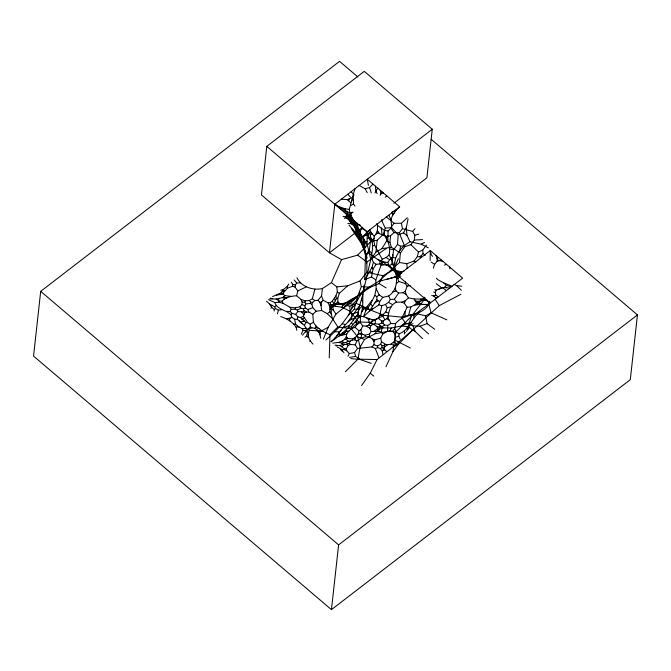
<?xml version="1.0" encoding="UTF-8"?>
<svg xmlns="http://www.w3.org/2000/svg" width="671" height="671" viewBox="0 0 671 671"><rect width="100%" height="100%" fill="white"/><g stroke="black" fill="none" stroke-linecap="round" stroke-linejoin="round"><path stroke-width="1.01" d="M274.187 311.076L274.196 309.365L271.696 307.41L269.406 303.837L266.504 301.245M329.235 357.928L329.998 334.737C323.623 332.011 316.964 328.513 313.407 322.265L312.812 314.288L308.928 312.057L307.729 309.549L305.322 307.947L303.384 308.861L300.994 308.232L297.261 310.061L295.307 309.247L295.315 307.88L299.996 306.79L301.883 304.584L302.101 302.076L301.086 299.492L296.632 295.76C291.491 296.087 285.787 297.06 282.172 301.103L279.413 301.111L276.108 299.04L269.549 298.897M296.959 277.802C301.539 286.962 312.761 290.61 322.374 288.572L331.415 282.659L336.85 286.869L347.737 285.771L360.033 280.956L366.836 272.275L366.878 262.034L357.635 255.156L341.539 259.627L329.444 252.808L261.447 194.925L266.806 146.362L364.252 71.361L432.258 129.243L426.89 177.807L393.86 203.229M404.982 316.905L405.066 311.587L407.104 307.209L404.361 303.284L401.543 302.193L396.502 302.143C390.413 304.424 388.836 311.419 387.913 317.165L390.95 323.481L395.58 323.674C403.959 312.971 418.998 316.888 427.586 306.202M395.58 323.674L394.707 328.731L392.619 331.273L387.578 331.323L382.747 334.041L380.692 338.15L374.963 339.786L372.455 339.056L369.36 336.85L369.528 334.049L371.138 331.549L369.947 328.32L370.92 325.687L372.699 324.378L375.24 323.682L375.324 319.455L378.142 318.096L379.761 315.664L381.791 305.691L385.406 304.466L388.543 302.403L390.321 299.467L394.389 299.224L398.675 293.034L402.835 292.724L405.334 291.18L407.154 286.148L405.351 283.607L398.75 281.443C395.085 272.762 394.137 263.175 389.029 255.055C390.858 248.245 388.425 241.04 384.357 235.487L384.558 230.514L377.538 225.364L376.674 223.678M332.64 343.116L338.352 342.453L342.084 341.128L344.416 339.509L346.253 339.333L347.016 338.436L346.379 336.473L346.689 334.041L348.962 331.038L351.646 328.605L355.026 327.28L357.022 324.689L360.243 322.466L360.453 316.838L362.701 306.798L362.927 293.764L364.152 285.058M429.918 301.254L428.702 304.114L416.121 313.474L401.333 317.14L383.946 315.345L361.77 306.647L358.985 309.121L357.727 314.825L358.918 315.84L363.506 316.737L365.603 311.26L370.711 303.787L374.804 295.341L376.163 288.807L375.819 279.933L381.078 265.162L382.16 259.207L374.762 245.469L373.864 240.923L374.233 236.276L376.003 234.028L377.429 230.069L377.538 225.364M367.138 258.075C362.936 243.749 357.869 229.432 349.885 216.699L349.985 212.632L349.214 209.436C351.453 202.541 352.594 195.546 355.11 188.618M370.744 259.484L375.97 252.044L381.908 248.656L386.58 241.04L386.697 236.544L383.267 234.405L377.161 240.235L370.526 241.3L369.058 251.776L370.744 259.484L363.556 290.459L358.398 298.385L355.345 304.525L354.238 309.239L348.299 315.437L342.227 323.732L334.804 331.742L325.896 340.029M375.819 279.933L371.549 276.93L364.747 279.664L365.427 255.181L363.179 247.121L359.966 230.866C354.816 225.884 349.524 220.281 346.815 213.579M291.13 296.372L284.865 295.651L283.439 294.351L283.632 292.514L287.347 288.27L287.414 286.249L288.84 284.051M387.578 331.323L387.763 325.393L390.95 323.481M376.003 234.028L378.025 233.164L377.429 230.069M394.623 267.721C393.575 256.817 400.746 246.752 410.082 241.761L421.271 244.21L428.35 247.817M280.663 316.586C286.651 318.49 292.59 321.828 296.087 327.196L297.362 326.802L297.396 325.963L295.584 323.984L294.611 319.253L291.885 317.291L290.971 314.749C286.223 309.742 277.224 309.943 274.816 302.554L268.534 299.677M354.942 206.098L353.458 203.858L353.307 195.622M346.689 334.041L338.939 336.054L331.021 341.732C339.023 335.055 343.066 324.923 351.646 319.153L351.856 314.229L351.21 312.988M296.632 295.76L297.832 290.912L295.19 287.247L295.29 284.94L296.758 282.961L300.516 282.919M266.806 146.362L367.188 231.797L368.731 237.828C377.06 243.556 368.631 254.603 373.395 262.286L376.121 264.29L379.996 263.988L389.314 265.733L391.78 264.248L393.609 249.763L397.534 244.42L398.171 234.699L391.688 227.737L391.017 219.836L388.803 215.139M356.351 227.486L351.269 223.804L350.363 221.975C348.601 214.133 340.809 208.857 334.804 204.236L432.258 129.243M313.047 344.148C309.398 340.667 306.538 335.064 309.465 330.291L322.734 331.264M387.763 325.393L384.525 325.032L383.133 323.439L383.292 320.881L386.731 318.675L387.913 317.165M387.838 241.51L388.098 230.908L391.688 227.737M385.976 366.735L392.954 351.604L395.739 332.078L411.122 316.67L423.778 300.256L423.988 297.161M363.791 246.425C364.865 238.163 358.532 232.149 357.417 224.34L346.462 214.502M367.733 252.682C374.426 256.096 379.551 263.376 387.788 262.327L389.692 259.711L392.644 257.689L392.862 254.628M370.971 239.656L370.325 235.152L368.454 230.405M338.939 336.054L348.551 327.557L351.26 326.668L358.205 317.962C357.324 309.683 361.183 301.791 362.927 293.764M323.338 339.174L328.144 327.305L335.978 314.053L344.609 307.066L347.486 303.955L347.578 302.864L349.532 301.388L370.384 287.238L379.073 283.59L382.998 275.731L393.399 269.918L398.356 258.813M357.349 230.539L355.58 224.466L351.042 215.5L351.252 213.47L353.055 212.128L349.985 212.632M345.431 371.709L357.92 359.161L360.159 346.957L357.718 336.901L351.143 328.647L337.857 326.978L332.371 318.499L331.298 314.187L329.922 311.772L329.771 306.253L328.127 302.906L323.162 300.256L321.56 295.995L322.374 288.572M344.609 307.066L349.977 303.627L363.556 290.459L378.41 281.518L399.463 262.52L400.377 253.126L391.378 247.264L389.935 242.491L390.572 235.798L393.944 232.619L399.237 232.837L402.466 228.643L401.384 223.3L407.314 217.74M375.97 252.044L377.161 240.235M400.377 253.126L404.839 246.634L410.878 244.689L414.301 240.025L414.812 235.219L412.673 231.436L402.466 228.643M357.869 76.939L339.551 61.346L40.696 291.34L33.55 356.091L331.449 609.654L630.304 379.66L637.45 314.909L431.151 139.316M331.449 609.654L338.603 544.894L637.45 314.909M371.533 253.11L368.673 249.981L367.079 244.387L367.188 231.797L399.673 206.802L367.289 179.241L368.387 185.372M400.176 339.149L398.826 336.23L399.111 333.822C409.243 330.249 411.499 318.138 419.694 312.082M369.36 336.85L365.578 336.741L361.048 338.184L356.787 341.12L354.934 339.853C354.842 336.23 359.371 334.586 358.985 330.82L360.914 329.704L362.768 325.972L360.243 322.466M375.24 323.682L378.855 324.311L381.497 322.969L381.732 321.065L378.142 318.096M302.52 335.19L305.733 331.273L305.246 330.417L303.099 330.35L302.26 328.807L297.396 325.963M371.549 276.93L373.042 269.012L376.121 264.29M361.048 338.184L361.501 334.854L360.57 333.906L359.144 333.822L357.626 334.837M332.371 318.499L327.314 313.692L321.661 310.522L321.057 305.649L321.56 302.093L323.162 300.256M320.772 338.327L320.017 334.93L320.159 331.575L328.144 327.305M391.017 219.836L392.87 214.091L391.797 212.271L396.293 209.998L399.673 206.802M405.351 283.607L405.636 281.862M407.104 307.209L410.828 307.008L416.062 304.022L418.779 303.602L419.66 302L422.445 299.979L425.724 300.038L430.161 303.107L462.646 278.113L430.262 250.551L396.922 276.326M363.179 247.121L358.784 236.133L356.192 232.351L356.427 231.042L355.051 227.293L349.776 219.627M331.298 314.187L331.281 309.012L329.344 305.364L335.173 303.837L339.971 303.653L349.767 306.228L356.209 303.342L357.266 297.572L361.317 286.584L360.033 280.956M399.723 250.778L400.587 246.232L397.534 244.42M395.89 344.298L394.733 341.002L395.479 337.219L394.716 333.781L392.619 331.273M382.747 334.041L381.195 332.095L382.302 326.525L384.525 325.032M410.082 241.761L406.987 235.454L406.332 227.612L408.085 218.83M350.027 217.429L349.247 214.921L347.41 212.833L347.612 211.835L334.804 204.236L329.444 252.808L362.474 227.385M348.299 315.437L351.822 308.266L352.627 304.34L358.398 298.385M404.454 333.999L404.512 330.971M414.762 305.23L417.429 304.735L417.605 303.929M272.594 296.557L280.864 293.042L283.506 289.453L287.414 286.249M426.437 245.083L422.722 250.115L423.107 253.437L421.43 255.534L421.002 257.496L419.652 256.725L417.253 256.75L413.973 261.069L406.878 263.72L399.463 262.52M305.322 307.947L304.852 305.766L305.791 303.929L304.911 302.361L305.255 300.868L309.289 300.499L312.359 298.754L314.875 289.226M430.161 303.107L397.777 275.546L394.145 265.85L394.8 263.074M309.465 330.291L306.102 328.178L304.408 325.427L297.287 319.211L297.857 316.846L295.634 314.405L292.17 313.399L290.107 311.512L286.551 311.327M335.978 314.053L333.479 310.262L332.799 307.461L333.68 303.795L336.423 298.654L335.903 295.894L337.303 292.103L336.85 286.869M371.138 331.549L378.578 331.306L380.231 325.938L378.855 324.311M305.791 303.929L310.287 303.451L310.598 302.193L309.289 300.499M416.062 304.022L416.372 302.755L414.124 298.972L408.471 297.84L405.972 294.225L405.334 291.18M362.768 325.972L366.19 326.089L368.471 325.242L369.713 323.665L371.39 323.514L372.38 319.656L375.324 319.455M417.253 256.75L418.469 252.011L422.722 250.115M336.599 335.894L338.905 333.219L339.274 331.835L341.044 330.308M372.38 319.656L363.506 316.737L369.327 311.31L378.813 304.844L379.794 301.38L382.772 297.354L388.677 295.995C396.242 290.946 397.651 281.703 395.773 273.399M277.425 313.827L278.398 310.161L281.644 309.734M372.455 339.056L373.948 341.556L374.049 344.642L377.454 346.068L380.784 344.181L381.455 341.648L380.692 338.15M305.64 332.028L310.337 326.727L310.17 324.152L307.788 322.701L303.435 316.284L304.676 312.879L306.395 312.074L308.928 312.057M408.572 315.362L410.828 307.008M364.747 279.664L372.002 267.394L373.395 262.286M422.52 338.612L415.215 331.516L408.203 326.811L411.122 316.67M406.601 331.424L411.147 322.348M304.953 337.253L306.37 336.389L307.444 332.833L306.941 331.071M386.546 351.487L384.693 349.859L384.223 348.064L384.953 346.655L384.332 345.934L384.575 345.162L385.406 344.315L387.754 344.693L391.101 344.164L394.733 341.002M339.971 303.653L337.907 302.009L337.815 298.159L339.358 293.244L347.737 285.771M372.103 242.03L372.539 240.646L371.088 238.079M433.349 268.14L434.582 264.29L437.131 261.245L441.593 260.197M348.551 327.557L349.155 325.678L357.878 314.338M383.267 234.405L385.271 228.14L382.084 221.363L381.841 219.451M338.352 342.453L341.858 343.091L346.018 342.453L348.123 341.17L350.128 341.103L352.309 340.038L352.686 338.855L355.664 337.144M379.761 315.664L382.244 315.118L385.791 311.998L387.226 307.67L385.406 304.466M378.838 357.425L375.324 348.559L371.977 346.932L357.551 348.484L355.185 344.86L350.707 344.525L349.331 343.502L350.128 341.103M353.139 320.226L353.634 318.8L357.727 314.825M357.022 324.689L356.024 322.08L356.611 320.47M350.832 202.818L348.635 200.788L349.381 198.759L352.065 197.618M366.542 263.477L366.198 256.725L368.673 249.981M366.198 256.725C365.049 251.994 363.791 246.668 365.385 241.946L362.801 236.553L360.176 234.682L355.051 227.293M438.28 296.859L435.848 295.24L435.294 292.522L436.209 290.098L444.437 287.339L449.645 288.111M286.022 298.159L287.708 297.429M321.661 310.522L316.158 311.193L312.787 307.62L311.847 304.433L312.669 302.369L314.8 300.533L317.937 300.348L321.56 295.995M404.361 303.284L405.443 300.558L408.471 297.84M345.741 302.814L340.222 304.231L329.344 305.364L341.824 307.209C346.714 299.568 357.76 297.739 364.311 291.306M362.667 236.855L365.024 235.127L362.801 236.553M355.185 344.86L356.787 341.12M369.327 311.31L376.917 299.711L376.8 296.666L374.804 295.341M337.295 347.075L341.875 349.39L343.971 349.524L344.374 348.593L340.096 345.691L334.972 345.095M331.415 282.659L341.539 259.627M398.314 278.524L401.325 271.805L404.076 271.009M304.408 325.427L305.842 322.374L300.407 317.492L297.857 316.846M301.313 334.158L303.099 330.35M380.558 194.389L381.858 191.646M352.216 220.314L352.636 219.451M348.023 356.209L349.314 353.533L354.573 352.51L357.551 348.484M360.159 346.957L364.546 339.442L374.955 333.781L389.843 330.971L391.327 328.018L401.493 325.913L408.203 326.811M361.619 385.49L370.241 373.21L377.094 359.555L392.376 347.469L414.166 328.631L439.27 305.624L460.86 294.301M290.107 311.512L291.18 309.381L290.04 307.318L282.81 303.141L278.381 302.235L274.816 302.554M308.559 337.647L307.494 336.767L308.316 335.148M401.468 318.641L405.066 311.587M375.055 192.896L375.903 191.302L375.383 186.127M398.171 234.699L403.489 232.887L406.332 227.612M392.619 215.651L396.293 209.998M341.9 334.946L346.144 331.516L346.563 329.805M373.948 341.556L374.963 339.786M362.005 311.78L363.497 309.197L365.578 308.568L372.002 300.306M330.149 309.356L331.424 307.167L330.686 306.035L330.426 302.596L332.413 300.969L335.903 295.894M276.393 295.257L281.803 294.083L283.632 292.514M380.113 195.336L381.128 193.617L383.476 193.022M349.314 353.533L346.781 350.816L346.11 348.979L348.324 345.255L350.707 344.525M309.809 341.388L310.228 340.709M295.634 314.405L297.756 311.646L303.384 311.772L304.089 310.639L303.384 308.861M344.416 339.509L346.379 336.473M386.236 238.306L387.763 235.982M370.325 235.152L371.214 233.818L369.847 229.448M375.785 191.176L377.815 188.199M359.497 240.57L360.436 239.22M374.955 333.781L377.698 329.838L383.091 327.859L391.327 328.018M348.123 321.703L359.48 305.75M392.954 351.604L398.649 344.005L414.166 328.631M391.965 260.616L391.612 258.192L392.258 257.37M385.271 228.14L390.631 227.687L394.095 223.3L401.384 223.3M368.018 234.003L369.084 232.938M364.672 234.909L367.188 231.797M270.95 308.316L271.696 307.41M360.57 333.906L361.434 332.858L360.914 329.704M415.869 301.472L421.036 300.851M412.673 231.436L414.963 228.677M276.108 299.04L282.374 297.706L284.865 295.651M290.971 314.749L292.17 313.399M371.977 346.932L374.049 344.642M278.381 302.235L279.413 301.111M299.249 321.006L301.287 322.684M382.898 354.296L382.353 351.143L383.334 350.077L384.693 349.859M351.822 308.266L355.345 304.525M340.096 345.691L342.655 344.164L346.613 344.5L347.586 343.477L349.331 343.502M359.17 185.49L365.175 188.777L369.595 187.578L372.959 184.064M358.784 236.133L360.176 234.682M357.635 255.156L374.066 238.138M385.313 197.224L386.714 195.773M347.486 303.955L352.208 299.954M444.437 287.339L446.408 285.376L451.273 286.861M329.998 334.737L337.857 326.978M365.427 255.181L369.058 251.776M359.966 230.866L362.525 228.484L366.735 231.562L370.526 241.3M312.812 314.288L316.158 311.193M396.527 283.472L398.75 281.443M351.143 328.647L358.557 321.946L370.384 322.39L377.052 326.5L383.091 327.859M413.999 317.962L413.839 315.63L415.819 313.978M286.064 318.608L289.302 318.717L291.885 317.291M437.131 261.245L437.056 258.528L438.356 257.438M382.16 259.207L386.085 257.488L389.029 255.055M269.406 303.837L274.665 306.798L276.259 305.498M401.493 325.913L405.309 322.826L412.933 325.838L419.929 326.19L427.108 323.674L434.707 329.235M392.87 214.091L393.952 213.235M343.032 216.347L344.902 216.758L347.352 215.29M341.925 346.504L344.508 344.491M310.337 326.727L311.872 327.8L314.825 328.262L315.882 327.456L315.781 325.712M352.191 222.403L352.686 222.034L352.443 220.432M375.324 348.559L377.672 347.603L380.474 348.635L381.967 347.503L381.967 345.783L380.784 344.181M344.902 216.758L347.922 218.947L349.23 218.293M376.8 296.666L379.207 294.888L382.772 297.354M327.314 313.692L329.922 311.772M277.786 299.618L279.245 298.587M366.878 262.034L386.211 248.48M384.953 346.655L387.754 344.693M394.716 333.781L396.645 332.439L399.111 333.822M301.539 318.549L302.151 319.22L304.475 317.626M373.781 331.348L379.518 327.414M359.01 234.716L360.629 233.617M419.652 256.725L421.43 255.534M335.173 303.837L337.907 302.009M374.972 302.898L378.075 300.826L379.794 301.38M351.008 301.187L354.288 299.006M350.841 205.578L353.458 203.858M282.34 291.709L284.84 290.627M364.202 236.016L368.463 233.449M310.17 324.152L313.407 322.265M421.271 244.21L424.525 242.348M274.196 309.365L275.596 308.568L278.398 310.161M392.376 347.469L398.649 344.005M416.121 313.474L425.607 315.856L431.118 312.82L446.886 319.866M365.083 235.345L366.618 234.54M416.372 302.755L419.66 302M370.384 322.39L383.946 315.345M337.949 334.67L339.14 334.057L340.423 334.301M358.205 317.962L360.453 316.838M307.444 332.833L308.484 332.321M350.405 221.296L350.866 221.069M297.832 290.912L306.186 286.92M346.144 331.516L348.962 331.038M407.071 327.985L408.371 327.389M438.842 289.025L442.399 287.456L446.525 287.716M367.398 238.415L368.731 237.828M381.967 345.783L384.575 345.162M401.543 302.193L405.443 300.558M361.501 334.854L362.701 334.359L365.074 335.198L369.528 334.049M347.016 338.436L352.686 338.855M300.407 317.492L303.435 316.284M444.387 265.146L446.45 264.332M305.246 330.417L311.872 327.8M341.304 199.237L347.217 199.614L349.381 198.759M287.347 288.27L292.69 286.19L295.19 287.247M307.729 309.549L312.787 307.62M409.696 324.974L413.026 323.707M402.432 325.393L409.31 322.86M336.137 346.085L337.354 345.64M282.374 297.706L286.198 297.689M351.856 314.229L358.104 311.981M336.423 298.654L337.815 298.159M371.038 309.163L373.344 308.35M354.766 322.525L356.024 322.08M364.965 235.63L366.785 235.169M381.078 265.162L383.837 264.793M343.829 327.339L349.155 325.678M356.259 316.662L358.918 315.84M280.721 290.308L283.506 289.453M392.795 291.952L396.049 290.954L398.675 293.034M344.408 218.369L349.885 216.699M363.556 241.09L364.596 242.156L366.861 241.468M351.755 200.193L353.131 199.782M395.479 337.219L398.826 336.23M431.688 295.508L433.533 295.919L435.848 295.24M407.893 329.1L408.74 328.849M378.41 281.518L398.515 276.066M300.314 322.139L304.416 321.023M417.429 304.735C421.363 303.586 425.33 305.129 429.306 304.139M414.812 235.219L418.788 234.145M387.108 279.203L397.811 276.41L393.156 277.559M414.124 298.972L420.524 299.09L425.305 297.932M342.285 333.017L345.129 332.33M329.771 306.253L330.686 306.035M288.119 318.49L290.124 318.037M340.222 304.231L343.711 304.114M386.697 236.544L390.572 235.798M319.958 330.795L321.392 330.526M407.154 286.148L410.14 285.611M387.226 307.67L390.933 307.016M351.646 319.153L353.634 318.8M423.778 300.256L426.706 299.744M302.26 328.807L306.102 328.178M349.44 357.408L355.613 356.427L360.109 359.488L371.122 363.363M400.587 246.232L404.034 245.703M343.636 303.451L347.578 302.864M381.908 248.656L391.378 247.264M372.875 245.745L374.762 245.469M366.71 318.213L368.396 319.371L369.729 319.186M328.127 302.906L330.426 302.596M381.732 321.065L383.292 320.881M355.085 297.781L357.266 297.572M381.967 347.503L384.223 348.064M317.937 300.348L319.874 302.218L321.56 302.093M352.309 340.038L354.934 339.853M270.95 305.758L272.267 305.666M414.301 240.025L422.613 239.614M419.333 304.575L423.644 304.424M291.18 309.381L295.307 309.247M390.74 258.226L391.612 258.192M293.73 324.034L295.584 323.984M354.238 309.239L358.985 309.121M358.339 316.217L360.319 316.175M294.611 319.253L297.287 319.211M334.804 331.742L339.274 331.835M357.92 359.161L377.094 359.555M392.644 257.689L395.487 257.781M378.025 259.392L382.931 262.076L385.171 262.16M418.779 303.602L421.22 304.064M361.317 286.584L370.384 287.238M310.598 302.193L312.669 302.369M350.858 358.616L360.109 359.488M302.101 302.076L304.911 302.361M290.04 307.318L295.315 307.88M384.558 230.514L388.098 230.908M347.838 223.418L351.269 223.804M453.906 284.252L456.59 285.611L461.749 286.207M378.025 233.164L384.357 235.487M339.845 206.928L345.011 208.782L349.214 209.436M281.803 294.083L283.439 294.351M305.842 322.374L307.788 322.701M382.931 262.076L387.033 264.936L389.046 265.288L397.777 275.546L400.763 276.267M368.471 325.242L370.92 325.687M389.843 330.971L395.739 332.078M389.826 249.016L393.609 249.763M340.331 349.658L342.285 350.564L343.98 352.761M278.608 294.225L279.832 294.468M280.864 293.042L282.248 293.319M389.314 265.733L397.802 272.736L401.526 273.508M372.539 240.646L373.864 240.923M314.825 328.262L318.926 331.315L320.159 331.575M366.836 272.275L382.998 275.731M331.424 307.167L332.799 307.461M344.374 348.593L346.11 348.979M404.772 332.539L405.527 332.715M393.399 269.918L401.325 271.805M383.351 345.699L384.332 345.934M433.533 295.919L435.278 297.362L437.064 297.798M291.273 282.181L292.573 284.269L295.29 284.94M342.227 323.732L345.146 324.462M297.362 326.802L299.35 327.314M395.882 270.74L401.107 273.676M357.417 224.34L360.26 225.104M392.862 268.333L395.471 269.683M349.977 303.627L352.627 304.34M437.45 260.004L443.212 261.573M371.214 233.818L372.33 234.12L374.233 236.276M378.813 304.844L381.791 305.691M356.838 228.425L358.901 230.078M380.231 325.938L382.302 326.525M381.497 322.969L383.133 323.439M365.024 235.127L365.77 235.345M434.758 289.662L436.209 290.098M378.578 331.306L381.195 332.095M270.564 298.117L272.518 298.721M412.086 315.093L413.839 315.63M349.004 225.129L355.018 231.981L356.192 232.351M369.864 271.671L372.128 272.384M349.247 214.921L351.042 215.5M355.58 224.466L357.635 226.211M301.086 299.492L305.255 300.868M433.659 291.977L435.294 292.522M306.37 336.389L307.494 336.767M399.388 272.619L401.694 273.433M426.781 304.567L428.442 305.171M315.882 327.456L318.993 328.605M357.718 336.901L364.546 339.442M301.883 304.584L304.852 305.766M436.418 278.188L437.651 279.606L443.523 282.793L452.086 286.232M386.58 241.04L389.935 242.491M413.973 261.069L415.877 261.9M354.33 338.092L355.11 338.436M391.101 344.164L394.263 345.548M346.613 344.5L348.324 345.255M351.344 323.447L352.803 324.101M347.612 211.835L351.252 213.47M356.209 303.342L371.407 310.254M420.524 299.09L422.445 299.979M385.791 311.998L388.551 313.265M343.971 349.524L346.781 350.816M402.835 292.724L405.972 294.225M341.824 307.209L350.153 311.285L358.557 321.946M305.733 331.273L306.974 331.893M362.457 243.103L363.388 243.573M394.875 340.088L410.342 347.989M396.217 277.777L397.609 278.507M388.543 302.403L392.518 304.592M337.303 292.103L339.358 293.244M356.075 225.875L357.777 228.685M331.281 309.012L333.479 310.262M366.19 326.089L369.947 328.32M379.073 283.59L386.135 287.901M386.085 257.488L389.692 259.711M304.089 310.639L306.395 312.074M310.287 303.451L311.847 304.433M431.059 262.042L434.582 264.29M346.018 342.453L347.586 343.477M371.39 323.514L372.699 324.378M381.455 341.648L385.406 344.315M391.78 264.248L394.145 265.85M386.731 318.675L388.97 320.226M333.814 305.003L335.492 306.194M301.136 322.852L302.512 323.833M312.359 298.754L314.8 300.533M403.489 232.887L406.987 235.454M394.506 269.423L396.536 270.908M347.041 337.521L347.83 338.109M356.427 231.042L358.44 232.527M302.151 319.22L303.107 319.933M283.858 296.859L284.915 297.647M436.259 283.674L441.795 287.867M415.206 300.323L416.196 301.078M316.46 329.671L318.968 331.91L320.017 334.93M442.399 287.456L446.4 290.61M319.312 332.699L319.908 333.168M370.241 373.21L373.797 376.112M386.228 216.825L394.095 223.3M387.033 264.936L391.059 268.274M347.217 199.614L348.635 200.788M342.084 341.128L343.669 342.47M40.696 291.34L338.603 544.894M303.384 311.772L304.676 312.879M343.317 209.302L347.41 212.833M352.426 229.314L359.757 239.622M419.467 303.133L420.063 303.661M419.929 326.19L428.618 333.923M443.523 282.793L446.408 285.376M355.026 327.28L358.985 330.82M423.107 253.437L425.188 255.391M410.878 244.689L418.469 252.011M376.917 299.711L378.075 300.826M346.253 339.333L348.123 341.17M456.59 285.611L461.304 290.249M301.388 311.931L303.921 314.464M334.401 338.318L334.913 338.838M348.249 218.704L350.195 220.684M346.639 330.618L347.075 331.071M351.05 191.738L354.162 195.018M347.796 194.238L350.48 197.19M367.154 306.379L368.245 307.603M294.116 279.992L296.758 282.961M354.238 226.471L355.697 229.222M361.434 332.858L362.701 334.359M341.489 350.405L342.151 351.21M347.922 218.947L350.363 221.975M432.535 256.33L431.302 254.804L430.262 250.551L430.161 260.482M378.075 231.654L379.459 233.365M341.908 304.508L342.562 305.372M283.305 290.392L283.657 290.853M380.474 348.635L382.353 351.143M317.282 330.602L319.321 333.336M341.858 343.091L342.655 344.164M353.449 220.742L354.162 221.925M394.389 299.224L396.502 302.143M351.269 228.459L363.615 246.626M401.333 317.14L405.309 322.826M358.633 333.084L359.144 333.822M370.711 303.787L372.346 306.135M365.385 241.946L367.079 244.387M299.996 306.79L300.994 308.232M354.305 224.189L356.007 226.664M352.107 217.924L354.548 221.95M390.631 227.687L393.944 232.619M435.034 299.191L439.27 305.624M372.002 267.394L373.042 269.012M355.018 231.981L357.978 236.98M371.004 232.023L372.33 234.12M382.244 315.118L384.793 319.547M375.903 191.302L377.186 193.6M274.665 306.798L275.596 308.568M365.175 188.777L367.205 192.661M394.707 328.731L396.645 332.439M397.802 272.736L399.002 275.051M376.163 288.807L379.207 294.888M388.677 295.995L390.321 299.467M332.413 300.969L333.68 303.795M361.862 244.319L364.957 251.566M387.788 262.327L389.046 265.288M361.552 299.274L362.667 301.908M355.378 228.853L357.643 234.254M417.144 301.447L417.454 302.193M435.278 297.362L435.84 298.738M355.06 233.374L355.462 234.355M399.237 232.837L404.839 246.634M412.933 325.838L415.215 331.516M334.309 298.058L335.366 300.851M435.932 255.374L437.056 258.528M345.011 208.782L345.548 210.266M352.686 222.034L353.483 224.282M319.874 302.218L321.057 305.649M341.875 349.39L342.285 350.564M356.184 225.339L356.435 226.077M362.701 306.798L363.497 309.197M353.609 220.583L353.843 221.287M365.074 335.198L365.578 336.741M359.446 292.002L360.067 293.923M369.595 187.578L371.264 192.938M297.261 310.061L297.756 311.646M282.172 301.103L282.81 303.141M368.396 319.371L369.713 323.665M289.302 318.717L290.048 321.149M428.702 304.114L431.118 312.82M338.905 333.219L339.14 334.057M380.239 190.262L381.128 193.617M395.303 288.127L396.049 290.954M354.573 352.51L355.613 356.427M296.087 327.196L296.859 330.367M284.009 297.974L284.286 299.165M351.26 326.668L351.646 328.605M377.052 326.5L377.698 329.838M425.607 315.856L427.108 323.674M346.404 216.037L346.706 217.958M377.454 346.068L377.672 347.603M383.091 348.174L383.334 350.077M344.324 333.193L344.458 334.317M356.737 225.926L356.821 226.622M449.687 267.083L449.897 268.886M381.304 227.905L382.093 234.758M364.043 239.732L364.756 247.683M349.767 306.228L350.153 311.285M318.926 331.315L318.968 331.91M364.596 242.156L364.697 243.799M292.573 284.269L292.69 286.19M382.244 261.925L382.386 264.726M406.878 263.72L407.121 268.509M379.929 261.145L379.996 263.988M365.578 308.568L365.603 311.26"/></g></svg>
